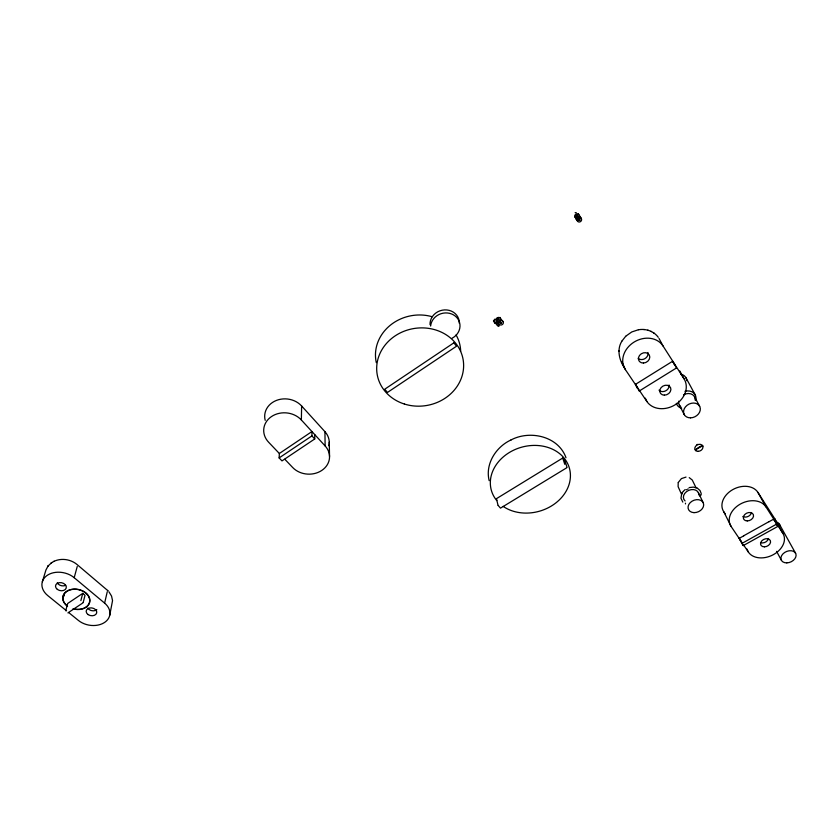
<?xml version="1.0" encoding="UTF-8"?>
<svg xmlns="http://www.w3.org/2000/svg" width="838" height="838" viewBox="0 0 838 838"><rect width="100%" height="100%" fill="white"/><g stroke="black" fill="none" stroke-linecap="round" stroke-linejoin="round"><path stroke-width="1.26" d="M284.805 459.234L292.692 467.51A20.761 17.567 2.3 0 0 321.74 470.464A20.761 17.567 2.3 0 0 325.123 445.931L301.366 419.995A21.191 18.143 5.2 0 0 271.439 416.601A21.191 18.143 5.2 0 0 268.631 442.234L279.347 453.494L279.138 457.925L281.987 460.9L314.742 438.955L314.742 434.608M314.742 438.955L311.925 435.896L311.946 431.549L279.347 453.494M301.366 419.995L301.628 405.99A20.793 17.944 5.7 0 0 276.383 400.438A20.793 17.944 5.7 0 0 265.206 420.351M621.943 341.066C616.674 349.195 619.125 359.753 624.132 367.379M618.936 351.269L618.957 350.577M678.183 482.73L678.12 486.679L681.64 494.493M577.099 218.613L577.214 217.513L577.246 218.184M577.12 217.524L577.214 218.142M580.011 220.006L579.791 219.158M109.694 615.448L112.543 600.637L111.559 596.09L108.95 591.806M68.548 612.442L78.437 620.455A18.666 13.659 10.1 0 0 91.153 625.431L91.478 625.452A18.666 13.659 10.1 0 0 109.946 613.322L109.946 613.081A18.666 13.659 10.1 0 0 104.624 603.119L107.243 591.796M83.172 602.532L85.026 595.284L82.732 593.388L67.7 603.465L65.72 610.755M80.867 600.637L82.732 593.388M576.125 215.523C577.832 214.381 576.953 215.848 576.135 215.827M104.624 603.119L74.194 577.696L77.243 566.478M497.28 318.031L497.363 317.832A2.252 2.022 -22.9 0 1 500.412 318.22L502.968 321.719A2.242 2.011 -22.9 0 1 502.297 324.589A2.242 2.011 -22.9 0 1 499.249 324.191L496.473 319.959M497.573 318.838L497.615 319.508M42.361 581.677L45.964 569.934L48.028 566.1M577.487 216.078C577.005 214.769 576.355 218.184 577.497 214.926M678.277 482.468L681.42 478.592L686.018 477.094M681.744 493.645L680.959 498.222L682.813 502.098M500.192 322.221L500.37 323.227L501.533 323.206M495.866 321.373L497.353 321.017M681.964 493.205L683.001 491.644M681.713 493.718L681.996 493.142M497.95 318.859L499.029 319.676M621.995 340.982L625.714 336.268M577.392 216.256L577.476 214.937M498.474 323.52L497.971 322.263A1.089 0.985 -22.5 0 1 497.5 323.154L497.343 323.259M48.133 565.964L51.527 562.759M47.871 566.31L48.29 565.765M511.054 439.94C496.033 446.759 484.972 464.001 489.172 480.656M683.389 491.194L685.212 489.539M577.319 216.277L576.953 216.476M625.871 336.122L631.758 331.953L638.252 329.805M501.313 322.263L501.459 322.232M500.653 322.201L500.496 322.913L500.066 322.284M497.447 323.196L497.824 322.263M51.432 562.822C59.027 557.532 69.994 558.632 76.97 564.456L108.05 590.832L107.662 590.444M51.212 562.979L51.747 562.602M576.387 219.347L580.147 216.77M279.138 457.925L311.925 435.896M495.132 319.288L494.441 319.76L495.09 319.121M493.54 321.017L494.713 320.022L493.54 321.017L495.289 323.395L496.515 322.578L495.289 323.395M499.291 321.017C506.707 316.02 491.979 327.386 501.082 320.147M497.479 322.379L496.84 323.007L497.531 322.546M67.92 612.892L82.847 602.941M575.151 212.653L576.251 212.632M579.687 220.321L578.66 220.342M637.268 388.256L635.466 384.359L672.642 361.241L676.413 367.756M639.352 390.948L676.235 368.112M567.012 467.248L564.959 460.942L562.748 458.03L496.494 498.641L497.961 505.125M566.75 467.772L500.496 508.142L498.107 505.408M695.226 449.776C712.059 441.113 695.037 447.775 695.729 450.697M699.489 495.845L701.238 494.839A2.86 1.728 -32.5 0 0 701.018 494.472M696.923 444.549L697.635 444.412M743.683 535.775L769.054 521.624M769.012 521.739L773.663 519.141L777.863 526.39L743.254 545.601L739.252 538.342L743.819 535.796M741.819 543.474L776.459 524.2L777.863 526.39M53.622 561.512L54.177 561.24M510.981 439.971C529.878 429.863 558.37 436.169 565.985 457.705M577.832 216.78L578.838 217.073L577.885 216.738M579.529 220.467C579.163 220.111 579.875 219.022 578.639 219.692M689.108 487.601L693.382 487.098L697.394 488.229M638.451 329.763C645.752 328.423 653.87 331.167 658.259 337.295M579.404 220.488L578.639 220.3M498.191 319.927C499.469 319.739 497.363 320.284 498.998 318.89M643.804 329.512L644.391 329.564M647.743 330.172L648.35 330.35M689.234 477.639L692.272 480.038L696.043 487.758M650.854 331.293L651.451 331.586M697.478 488.271L700.023 490.534L701.217 493.53M653.451 332.738L654.028 333.126M66.569 610.839L47.787 595.609A19.169 14.089 12.1 0 1 41.9 584.851L41.9 584.599A19.169 14.089 12.1 0 1 59.959 572.249L60.294 572.27A19.169 14.089 12.1 0 1 74.194 577.696M301.628 405.99L324.935 431.675A20.374 17.389 2.7 0 1 328.894 445.764M494.389 319.582L494.766 320.189M496.463 322.4L496.84 323.007M493.488 320.849L495.237 323.227M743.411 544.7L748.47 552.211A19.683 14.256 -24 0 0 773.443 554.609A19.683 14.256 -24 0 0 782.807 533.24L774.668 518.607L757.94 492.419A19.683 14.707 -25 0 0 732.705 489.643A19.683 14.707 -25 0 0 723.812 511.819L725.247 513.945M635.466 384.359L637.236 386.988M739.252 538.342L743.254 545.601M621.848 361.89L625.389 369.621L646.884 401.517A21.788 17.724 -28.2 0 0 675.082 404.817A21.788 17.724 -28.2 0 0 683.976 378.734L679.807 370.972M723.812 511.819L731.113 526.463L741.965 542.553M574.627 216.424L577.55 221.159A2.263 2.022 -40.9 0 0 580.535 221.578A2.263 2.022 -40.9 0 0 581.31 218.592L580.902 217.786M659.014 338.437L663.026 345.979L683.976 378.734M757.94 492.419L765.932 506.864L782.807 533.24M578.388 213.847L581.31 218.592M773.663 519.141L775.056 521.32M779.413 524.242L795.608 553.279M685.945 377.729L695.163 394.771M694.493 396.709L699.636 406.262M776.596 551.362L781.414 560.339M672.642 361.241L674.674 365.054M639.048 390.896L637.676 387.952M702.328 445.575L702.841 446.486M679.367 405.058L684.279 414.674M580.357 217.178L579.959 216.476L576.198 219.043L576.586 219.755M746.752 548.796L748.47 552.211M579.257 217.147L578.304 216.77M577.152 220.352L577.55 221.159M698.379 492.639L703.218 502.758M645.302 398.123L646.884 401.517M562.748 458.03L564.781 464.315M502.737 320.964L502.968 321.719M501.114 319.802L501.302 320.451M500.192 317.466L500.412 318.22M329.261 442.15L329.533 456.511M324.935 431.675L325.123 445.931M579.33 216.644A1.634 1.456 -41.2 0 1 579.592 217.492M576.984 218.886A1.634 1.456 -41.2 0 1 576.565 218.299M576.942 216.665A1.634 1.456 -41.2 0 1 577.811 216.152M430.03 324.673A14.728 13.45 -15.6 0 1 444.58 309.903A14.728 13.45 -15.6 0 1 459.287 323.248M430.627 326.034A14.801 13.481 -15.5 0 1 453.463 314.858A14.801 13.481 -15.5 0 1 451.996 338.28M575.036 217.22A2.284 2.043 -41.4 0 1 575.8 214.203A2.284 2.043 -41.4 0 1 578.786 214.643M67.606 606.125A13.502 9.909 11.1 0 1 69.837 589.994A13.502 9.909 11.1 0 1 89.561 599.013A13.502 9.909 11.1 0 1 73.545 608.849M64.076 595.368A13.45 9.888 11.2 0 1 64.013 594.739M96.81 609.655A5.3 3.897 10.2 0 1 87.833 608.074M65.668 585.312A5.447 4.012 12.2 0 1 57.267 582.766M67.354 606.157A13.722 10.066 11.1 0 1 69.973 589.763A13.722 10.066 11.1 0 1 89.834 599.317A13.722 10.066 11.1 0 1 72.948 608.849M64.076 596.09A13.659 10.046 11.2 0 1 63.835 594.488M775.726 521.812A7.668 5.573 -24.8 0 1 779.696 524.892M779.79 525.227A7.668 5.573 -24.8 0 1 779.895 526.662M731.113 526.463A20.039 14.822 -24.6 0 1 740.268 504.099A20.039 14.822 -24.6 0 1 765.932 506.864M751.477 512.531A5.321 3.949 -24.7 0 1 748.062 516.459A5.321 3.949 -24.7 0 1 742.866 516.48M774.668 518.607A19.337 14.162 -24.4 0 1 776.177 522.535M768.467 538.478A5.227 3.792 -24.1 0 1 760.516 542.636M456.082 334.938A42.738 38.548 -10 0 1 460.68 351.185M376.304 362.655A42.738 38.548 -10 0 1 390.068 325.427A42.738 38.548 -10 0 1 432.115 316.701M685.484 503.91A2.87 1.728 -33 0 1 685.526 503.198M685.065 500.925A8.003 6.128 -23.5 0 1 688.668 490.377A8.003 6.128 -23.5 0 1 698.85 494.912M686.448 489.801A7.982 6.128 -23.6 0 1 686.867 489.539M687.757 489.067A7.982 6.128 -23.6 0 1 688.218 488.868M496.756 500.569A40.57 33.227 -16.1 0 1 525.017 446.382A40.57 33.227 -16.1 0 1 568.562 485.967A40.57 33.227 -16.1 0 1 503.135 506.372M496.683 320.713A2.252 2.022 -22.9 0 1 497.343 317.822M496.557 323.468A1.089 0.985 -22.4 0 0 497.133 325.071A1.089 0.985 -22.4 0 0 498.39 323.709A1.089 0.985 -22.4 0 0 496.557 323.468A1.089 0.985 -22.5 0 1 496.002 323.039M683.525 394.824A8.642 6.924 -28.3 0 1 695.173 400.155M680.781 406.713A8.642 6.924 -28.3 0 1 678.717 401.172M684.992 391.283A10.381 8.328 -28.4 0 1 695.781 400.019M681.661 408.253A10.381 8.328 -28.4 0 1 676.381 403.35M680.812 374.125A10.129 8.212 -29.1 0 1 686.783 380.724M625.389 369.621A22.238 18.499 -29.5 0 1 633.937 342.166A22.238 18.499 -29.5 0 1 663.026 345.979M647.931 352.484A5.897 4.923 -29.7 0 1 645.009 358.58A5.897 4.923 -29.7 0 1 638.179 358.423M669.038 384.998A5.782 4.714 -28.3 0 1 665.665 390.854A5.782 4.714 -28.3 0 1 659.003 390.141M500.516 322.965C502.077 323.96 501.47 322.473 500.579 323.018M497.604 325.689C499.762 328.266 499.469 322.84 497.625 325.584M453.882 342.826L384.736 389.209L387.46 392.446L456.511 346.23L453.882 342.826M578.377 219.399A1.634 1.456 -41.1 0 0 579.404 216.843A1.634 1.456 -41.1 0 0 576.733 217.482A1.634 1.456 -41.1 0 0 578.377 219.399M88.126 614.589A5.332 3.897 10.1 0 0 96.695 612.861A5.332 3.897 10.1 0 0 89.572 607.99A5.332 3.897 10.1 0 0 88.126 614.589M57.309 589.365A5.478 4.022 12.1 0 0 66.223 588.025A5.478 4.022 12.1 0 0 59.236 582.661A5.478 4.022 12.1 0 0 57.309 589.365M786.809 562.874A7.93 5.646 -24.1 0 0 795.765 553.604A7.93 5.646 -24.1 0 0 782.933 553.897A7.93 5.646 -24.1 0 0 786.809 562.874M747.266 520.922A5.342 3.949 -24.6 0 0 753.341 514.605A5.342 3.949 -24.6 0 0 744.699 514.574A5.342 3.949 -24.6 0 0 747.266 520.922M764.434 546.837A5.248 3.802 -24 0 0 770.363 540.667A5.248 3.802 -24 0 0 761.857 540.782A5.248 3.802 -24 0 0 764.434 546.837M404.387 404.031A43.607 39.009 -9.9 0 0 463.131 359.638A43.607 39.009 -9.9 0 0 392.959 337.431A43.607 39.009 -9.9 0 0 404.387 404.031M694.011 512.636A8.108 6.17 -23.3 0 0 703.375 503.114A8.108 6.17 -23.3 0 0 690.187 502.664A8.108 6.17 -23.3 0 0 694.011 512.636M698.117 451.336A4.253 3.321 -26.1 0 0 702.726 446.026A4.253 3.321 -26.1 0 0 695.77 446.078A4.253 3.321 -26.1 0 0 698.117 451.336M690.491 417.848A8.757 6.976 -27.9 0 0 699.835 406.65A8.757 6.976 -27.9 0 0 685.505 406.828A8.757 6.976 -27.9 0 0 690.491 417.848M643.458 363.043A5.929 4.934 -29.5 0 0 649.324 355.061A5.929 4.934 -29.5 0 0 639.509 355.459A5.929 4.934 -29.5 0 0 643.458 363.043M664.387 395.159A5.814 4.724 -28.2 0 0 670.568 387.669A5.814 4.724 -28.2 0 0 661.035 387.69A5.814 4.724 -28.2 0 0 664.387 395.159"/></g></svg>
